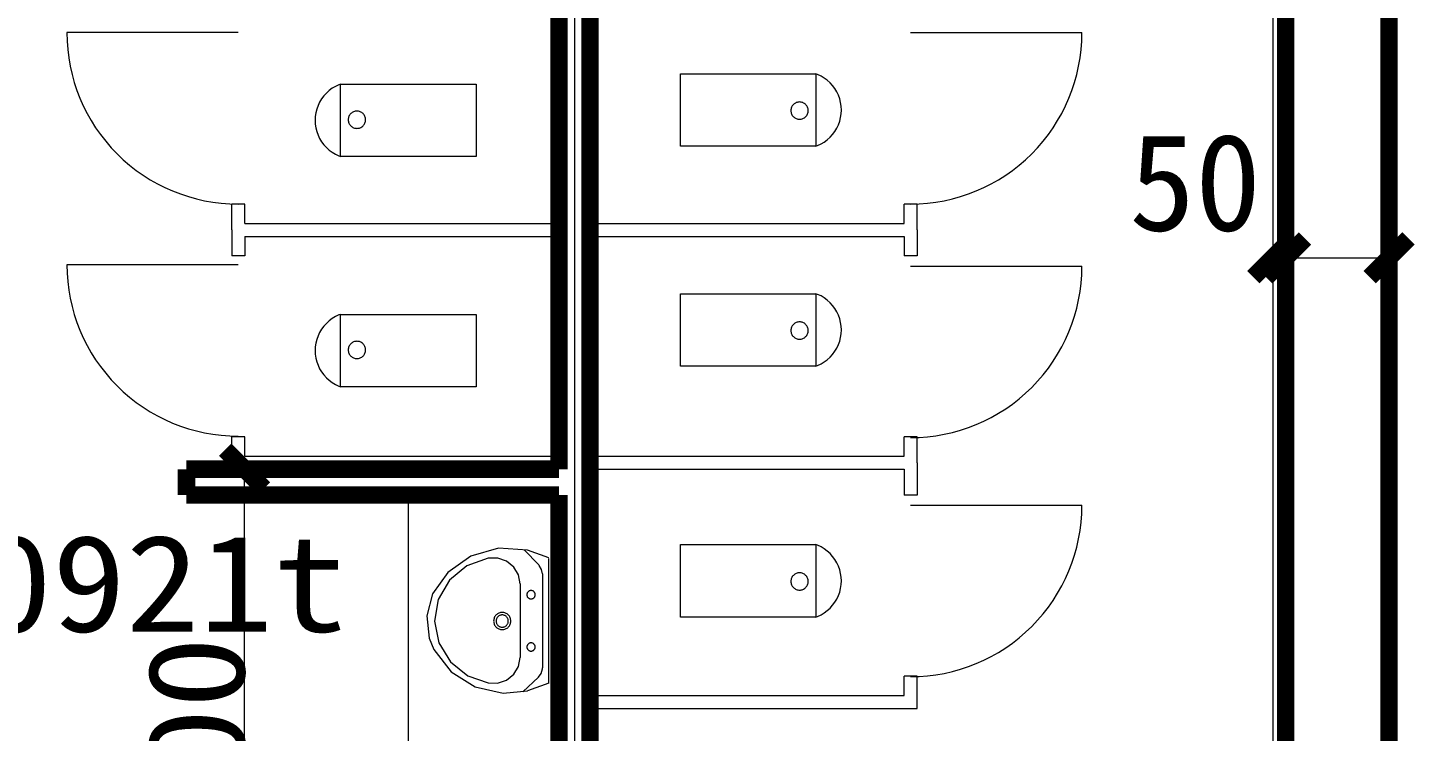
# Model space of a CAD drawing. Extents: x -307567 to 704339, y -10277 to 165507.
# Drawn here: x 412542 to 417914, y 136892 to 139611 of the extents above; entities that cross this region are included whole.
import ezdxf
from ezdxf.enums import TextEntityAlignment as Align

# ---------------------------------------------------------------- set-up
doc = ezdxf.new("R2010")
doc.units = 0
doc.header["$MEASUREMENT"] = 0
doc.layers.add('wode', color=250, linetype='CONTINUOUS', lineweight=0)
doc.styles.get("Standard").update_dxf_attribs({"font": 'txt', "height": 3})

msp = doc.modelspace()

# ---------------------------------------------------------------- linework, layer by layer
at = {"layer": 'wode', "color": 0}
for p, q in [((417355.3646, 147033.90906), (417355.3646, 95170.03874)), ((414655.3781, 144351.63792), (414655.3781, 133929.95847)), ((417355.3646, 144351.63792), (417355.3646, 133929.95847)), ((413355.40901, 139592.43015), (412692.90012, 139592.43015)), ((415955.38381, 139592.43015), (416617.8927, 139592.43015)), ((415065.16609, 139153.27219), (415065.16609, 139433.27568)), ((415065.16609, 139433.27568), (415589.06484, 139433.27568)), ((415589.06484, 139433.27568), (415589.06484, 139153.27219)), ((413751.02471, 139113.52019), (413751.02471, 139393.51452)), ((413751.02471, 139393.51452), (414274.92346, 139393.51452)), ((414274.92346, 139393.51452), (414274.92346, 139113.52019)), ((415589.06484, 139153.27219), (415065.16609, 139153.27219)), ((414274.92346, 139113.52019), (413751.02471, 139113.52019)), ((413330.39693, 138829.93702), (413330.39693, 138929.93041)), ((413380.38447, 138929.93041), (413330.39693, 138929.93041)), ((413380.38447, 138854.93079), (413380.38447, 138929.93041)), ((415930.37172, 138854.93079), (415930.37172, 138929.93041)), ((415980.39589, 138929.93041), (415930.37172, 138929.93041)), ((415980.39589, 138829.93702), (415980.39589, 138929.93041)), ((413330.39693, 138829.93702), (413330.39693, 138729.93447)), ((413380.38447, 138854.92163), (414595.39305, 138854.92163)), ((414715.39977, 138854.92163), (415930.37172, 138854.92163)), ((415980.39589, 138829.93702), (415980.39589, 138729.93447)), ((417355.3646, 138871.84965), (417355.3646, 138199.3524)), ((417405.38876, 138871.84965), (417405.38876, 138199.3524)), ((417805.36235, 138871.84965), (417805.36235, 138199.3524)), ((413380.38447, 138804.93409), (414595.39305, 138804.93409)), ((413380.38447, 138804.93409), (413380.38447, 138729.93447)), ((414715.39977, 138804.93409), (415930.37172, 138804.93409)), ((415930.37172, 138804.93409), (415930.37172, 138729.93447)), ((413380.38447, 138729.93447), (413330.39693, 138729.93447)), ((415980.39589, 138729.93447), (415930.37172, 138729.93447)), ((417355.3646, 138721.8504), (417405.38876, 138721.8504)), ((417405.38876, 138721.8504), (417805.36235, 138721.8504)), ((413355.40901, 138695.43757), (412692.90012, 138695.43757)), ((415955.38381, 138689.43174), (416617.8927, 138689.43174)), ((415065.16609, 138303.28255), (415065.16609, 138583.27687)), ((415065.16609, 138583.27687), (415589.06484, 138583.27687)), ((415589.06484, 138583.27687), (415589.06484, 138303.28255)), ((413751.02471, 138223.5222), (413751.02471, 138503.52569)), ((413751.02471, 138503.52569), (414274.92346, 138503.52569)), ((414274.92346, 138503.52569), (414274.92346, 138223.5222)), ((415589.06484, 138303.28255), (415065.16609, 138303.28255)), ((414274.92346, 138223.5222), (413751.02471, 138223.5222)), ((413330.39693, 137904.93859), (413330.39693, 138029.93491)), ((413380.38447, 138029.93491), (413330.39693, 138029.93491)), ((413380.38447, 137954.93529), (413380.38447, 138029.93491)), ((415930.37172, 137954.93529), (415930.37172, 138029.93491)), ((415980.39589, 138029.93491), (415930.37172, 138029.93491)), ((415980.39589, 137929.94152), (415980.39589, 138029.93491)), ((413380.38447, 137954.94444), (414595.39305, 137954.94444)), ((414715.39977, 137954.94444), (415930.37172, 137954.94444)), ((415980.39589, 137929.94152), (415980.39589, 137804.93604)), ((413229.98239, 137904.93859), (413655.18779, 137904.93859)), ((413330.39693, 137904.93859), (414595.39305, 137904.93859)), ((413379.98164, 136279.94977), (413379.98164, 137904.93859)), ((414715.39977, 137904.93859), (415930.37172, 137904.93859)), ((415930.37172, 137904.93859), (415930.37172, 137804.93604)), ((414012.27829, 137804.93604), (414012.27829, 135979.95127)), ((415980.39589, 137804.93604), (415930.37172, 137804.93604)), ((415955.38381, 137765.44039), (416617.8927, 137765.44039)), ((414362.41081, 137599.26385), (414255.47775, 137569.28963)), ((414362.41081, 137599.26385), (414255.47775, 137569.28963)), ((414473.44541, 137592.077), (414362.41081, 137599.26385)), ((414473.44541, 137592.077), (414362.41081, 137599.26385)), ((414517.75672, 137534.92091), (414460.92106, 137593.45943)), ((414517.75672, 137534.92091), (414460.92106, 137593.45943)), ((414556.94109, 137561.81897), (414473.44541, 137592.077)), ((414556.94109, 137561.81897), (414473.44541, 137592.077)), ((415065.16609, 137333.28618), (415065.16609, 137613.2805)), ((415065.16609, 137613.2805), (415589.06484, 137613.2805)), ((415589.06484, 137613.2805), (415589.06484, 137333.28618)), ((414255.47775, 137569.28963), (414165.64666, 137505.77982)), ((414255.47775, 137569.28963), (414165.64666, 137505.77982)), ((414322.09119, 137561.05908), (414239.51104, 137531.12149)), ((414322.09119, 137561.05908), (414239.51104, 137531.12149)), ((414323.11658, 137561.23303), (414322.09119, 137561.05908)), ((414323.11658, 137561.23303), (414322.09119, 137561.05908)), ((414359.33466, 137561.23303), (414323.11658, 137561.23303)), ((414359.33466, 137561.23303), (414323.11658, 137561.23303)), ((414393.3921, 137549.258), (414359.33466, 137561.23303)), ((414393.3921, 137549.258), (414359.33466, 137561.23303)), ((414421.15075, 137526.73614), (414393.3921, 137549.258)), ((414421.15075, 137526.73614), (414393.3921, 137549.258)), ((414519.661, 137532.82436), (414517.75672, 137534.92091)), ((414519.661, 137532.82436), (414517.75672, 137534.92091)), ((414528.74299, 137517.66331), (414519.661, 137532.82436)), ((414528.74299, 137517.66331), (414519.661, 137532.82436)), ((414555.40301, 137559.45692), (414555.40301, 137078.58774)), ((414555.40301, 137559.45692), (414555.40301, 137078.58774)), ((414165.64666, 137505.77982), (414107.0532, 137423.5201)), ((414165.64666, 137505.77982), (414107.0532, 137423.5201)), ((414239.51104, 137531.12149), (414172.53139, 137475.68659)), ((414239.51104, 137531.12149), (414172.53139, 137475.68659)), ((414439.2781, 137496.40487), (414421.15075, 137526.73614)), ((414439.2781, 137496.40487), (414421.15075, 137526.73614)), ((414445.5769, 137461.90797), (414439.2781, 137496.40487)), ((414445.5769, 137461.90797), (414439.2781, 137496.40487)), ((414531.89239, 137500.4057), (414528.74299, 137517.66331)), ((414531.89239, 137500.4057), (414528.74299, 137517.66331)), ((414531.89239, 137500.4057), (414531.89239, 137137.37346)), ((414531.89239, 137500.4057), (414531.89239, 137137.37346)), ((414172.53139, 137475.68659), (414129.17223, 137401.44685)), ((414172.53139, 137475.68659), (414129.17223, 137401.44685)), ((414445.5769, 137461.90797), (414445.5769, 137177.61068)), ((414445.5769, 137461.90797), (414445.5769, 137177.61068)), ((414107.0532, 137423.5201), (414084.78769, 137338.55959)), ((414107.0532, 137423.5201), (414084.78769, 137338.55959)), ((414129.17223, 137401.44685), (414114.70697, 137317.36523)), ((414129.17223, 137401.44685), (414114.70697, 137317.36523)), ((414084.78769, 137338.55959), (414093.97954, 137251.38351)), ((414084.78769, 137338.55959), (414093.97954, 137251.38351)), ((414114.70697, 137317.36523), (414130.89342, 137233.55828)), ((414114.70697, 137317.36523), (414130.89342, 137233.55828)), ((415589.06484, 137333.28618), (415065.16609, 137333.28618)), ((414093.97954, 137251.38351), (414111.44771, 137207.68561)), ((414093.97954, 137251.38351), (414111.44771, 137207.68561)), ((414130.89342, 137233.55828), (414175.71741, 137160.15166)), ((414130.89342, 137233.55828), (414175.71741, 137160.15166)), ((414111.44771, 137207.68561), (414178.53722, 137121.83704)), ((414111.44771, 137207.68561), (414178.53722, 137121.83704)), ((414175.71741, 137160.15166), (414243.8323, 137106.00765)), ((414175.71741, 137160.15166), (414243.8323, 137106.00765)), ((414438.9119, 137142.18911), (414445.5769, 137176.62192)), ((414438.9119, 137142.18911), (414445.5769, 137176.62192)), ((414445.5769, 137176.62192), (414445.5769, 137177.61068)), ((414445.5769, 137176.62192), (414445.5769, 137177.61068)), ((414178.53722, 137121.83704), (414271.95716, 137063.34429)), ((414178.53722, 137121.83704), (414271.95716, 137063.34429)), ((414243.8323, 137106.00765), (414322.09119, 137078.45957)), ((414243.8323, 137106.00765), (414322.09119, 137078.45957)), ((414392.5132, 137089.76627), (414420.49158, 137112.03179)), ((414392.5132, 137089.76627), (414420.49158, 137112.03179)), ((414420.49158, 137112.03179), (414438.9119, 137142.18911)), ((414420.49158, 137112.03179), (414438.9119, 137142.18911)), ((414516.3285, 137101.43919), (414456.0871, 137044.1)), ((414516.3285, 137101.43919), (414456.0871, 137044.1)), ((414516.3285, 137101.43919), (414526.8387, 137115.70303)), ((414516.3285, 137101.43919), (414526.8387, 137115.70303)), ((414526.8387, 137115.70303), (414531.63604, 137132.59443)), ((414526.8387, 137115.70303), (414531.63604, 137132.59443)), ((414531.63604, 137132.59443), (414531.89239, 137137.37346)), ((414531.63604, 137132.59443), (414531.89239, 137137.37346)), ((415930.37172, 137029.94602), (415930.37172, 137104.94564)), ((415980.39589, 137104.94564), (415930.37172, 137104.94564)), ((415980.39589, 136979.94016), (415980.39589, 137104.94564)), ((414271.95716, 137063.34429), (414380.46492, 137039.26604)), ((414271.95716, 137063.34429), (414380.46492, 137039.26604)), ((414322.09119, 137078.45957), (414358.34589, 137078.12083)), ((414322.09119, 137078.45957), (414358.34589, 137078.12083)), ((414358.34589, 137078.12083), (414392.5132, 137089.76627)), ((414358.34589, 137078.12083), (414392.5132, 137089.76627)), ((414380.46492, 137039.26604), (414473.44541, 137047.82618)), ((414380.46492, 137039.26604), (414473.44541, 137047.82618)), ((414556.94109, 137078.0842), (414473.44541, 137047.82618)), ((414556.94109, 137078.0842), (414473.44541, 137047.82618)), ((414715.39977, 137029.93686), (415930.37172, 137029.94602)), ((414715.39977, 136979.93101), (415980.39589, 136979.93101))]:
    msp.add_line(p, q, dxfattribs=at)
at = {"layer": 'wode', "color": 0, "const_width": 67.49966}
for points in [[(417805.36235, 136279.94977), (417805.36235, 142429.91902)], [(414595.39305, 138829.93702), (414595.39305, 142029.91797)], [(417405.38876, 136379.94316), (417405.38876, 141679.92277)], [(414715.39977, 138829.93702), (414715.39977, 139729.93252)], [(414595.39305, 137904.93859), (414595.39305, 138829.93702)], [(414715.39977, 137929.94152), (414715.39977, 138829.93702)], [(417280.36497, 138646.85077), (417430.36422, 138796.85002)], [(417330.38914, 138646.85077), (417480.38839, 138796.85002)], [(417730.36272, 138646.85077), (417880.36197, 138796.85002)], [(414715.39977, 136379.94316), (414715.39977, 138179.93416)], [(413304.98202, 137979.93822), (413454.98127, 137829.93897)], [(414595.39305, 137904.93859), (413155.3856, 137904.93859)], [(413155.3856, 137804.93604), (413155.3856, 137904.93859)], [(414055.3811, 137904.93859), (414595.39305, 137904.93859)], [(414595.39305, 137804.93604), (413155.3856, 137804.93604)], [(414155.39281, 137804.93604), (414595.39305, 137804.93604)], [(414595.39305, 137204.93904), (414595.39305, 137804.93604)], [(414595.39305, 135979.95127), (414595.39305, 137479.94377)]]:
    msp.add_lwpolyline(points, dxfattribs=at)
at = {"layer": 'wode', "color": 0}
for points in [[(415589.06484, 139153.27219), (415595.61998, 139155.80819), (415608.84013, 139162.05206), (415621.36448, 139169.55934), (415633.08317, 139178.25681), (415643.92296, 139188.06206), (415653.70074, 139198.88354), (415662.41652, 139210.61138), (415669.88719, 139223.13573), (415676.14936, 139236.33757), (415681.09318, 139250.07957), (415684.60879, 139264.24271), (415686.76943, 139278.68966), (415687.46522, 139293.27393), (415686.76943, 139307.85821), (415684.60879, 139322.30516), (415681.09318, 139336.4683), (415676.14936, 139350.21029), (415669.88719, 139363.41213), (415662.41652, 139375.93648), (415653.70074, 139387.66433), (415643.92296, 139398.48581), (415633.08317, 139408.29106), (415621.36448, 139416.99768), (415608.84013, 139424.50497), (415595.61998, 139430.73968), (415589.06484, 139433.27568)], [(413751.02471, 139393.51452), (413744.46957, 139390.98768), (413731.28604, 139384.74381), (413718.72507, 139377.23653), (413707.00638, 139368.52991), (413696.20321, 139358.72466), (413686.3888, 139347.90318), (413677.70965, 139336.18449), (413670.20236, 139323.66013), (413663.94018, 139310.4583), (413659.03298, 139296.7163), (413655.48075, 139282.55316), (413653.32012, 139268.10621), (413652.62432, 139253.52194), (413653.32012, 139238.9285), (413655.48075, 139224.49071), (413659.03298, 139210.31842), (413663.94018, 139196.57642), (413670.20236, 139183.37458), (413677.70965, 139170.85023), (413686.3888, 139159.13154), (413696.20321, 139148.31006), (413707.00638, 139138.50481), (413718.72507, 139129.79819), (413731.28604, 139122.2909), (413744.46957, 139116.04704), (413751.02471, 139113.52019)], [(415559.25541, 139290.93935), (415559.10893, 139294.21692), (415558.59624, 139297.46703), (415557.8272, 139300.6622), (415556.69195, 139303.74751), (415555.30036, 139306.71381), (415553.61579, 139309.53362), (415551.63827, 139312.17032), (415549.44101, 139314.60561), (415547.02403, 139316.81202), (415544.38732, 139318.77124), (415541.56751, 139320.4558), (415538.60122, 139321.85655), (415535.48844, 139322.97349), (415532.30242, 139323.77), (415529.07978, 139324.24607), (415525.7839, 139324.41086), (415522.48802, 139324.24607), (415519.26538, 139323.77), (415516.07936, 139322.97349), (415512.96658, 139321.85655), (415510.00029, 139320.4558), (415507.18048, 139318.77124), (415504.54377, 139316.81202), (415502.12679, 139314.60561), (415499.89292, 139312.17032), (415497.95201, 139309.53362), (415496.26745, 139306.71381), (415494.87585, 139303.74751), (415493.74061, 139300.6622), (415492.93495, 139297.46703), (415492.45887, 139294.21692), (415492.31239, 139290.93935), (415492.45887, 139287.66178), (415492.93495, 139284.41167), (415493.74061, 139281.2165), (415494.87585, 139278.13119), (415496.26745, 139275.16489), (415497.95201, 139272.34508), (415499.89292, 139269.70838), (415502.12679, 139267.27309), (415504.54377, 139265.06668), (415507.18048, 139263.10746), (415510.00029, 139261.4229), (415512.96658, 139260.01299), (415516.07936, 139258.90521), (415519.26538, 139258.1087), (415522.48802, 139257.63263), (415525.7839, 139257.46784), (415529.07978, 139257.63263), (415532.30242, 139258.1087), (415535.48844, 139258.90521), (415538.60122, 139260.01299), (415541.56751, 139261.4229), (415544.38732, 139263.10746), (415547.02403, 139265.06668), (415549.44101, 139267.27309), (415551.63827, 139269.70838), (415553.61579, 139272.34508), (415555.30036, 139275.16489), (415556.69195, 139278.13119), (415557.8272, 139281.2165), (415558.59624, 139284.41167), (415559.10893, 139287.66178), (415559.25541, 139290.93935)], [(413847.77716, 139255.85652), (413847.63067, 139259.13409), (413847.1546, 139262.3842), (413846.34894, 139265.57022), (413845.25031, 139268.65553), (413843.8221, 139271.63098), (413842.13754, 139274.45079), (413840.19663, 139277.08749), (413837.99937, 139279.51363), (413835.54577, 139281.72919), (413832.90907, 139283.67926), (413830.08926, 139285.37297), (413827.12296, 139286.77372), (413824.04681, 139287.8815), (413820.86079, 139288.67801), (413817.60153, 139289.15408), (413814.30564, 139289.31888), (413811.04638, 139289.15408), (413807.78712, 139288.67801), (413804.6011, 139287.8815), (413801.52495, 139286.77372), (413798.52203, 139285.37297), (413795.73884, 139283.67926), (413793.10214, 139281.72919), (413790.64854, 139279.51363), (413788.45128, 139277.08749), (413786.51037, 139274.45079), (413784.78919, 139271.63098), (413783.39759, 139268.65553), (413782.29897, 139265.57022), (413781.49331, 139262.3842), (413781.01724, 139259.13409), (413780.83413, 139255.85652), (413781.01724, 139252.56979), (413781.49331, 139249.31969), (413782.29897, 139246.13367), (413783.39759, 139243.04835), (413784.78919, 139240.08206), (413786.51037, 139237.26225), (413788.45128, 139234.61639), (413790.64854, 139232.19025), (413793.10214, 139229.97469), (413795.73884, 139228.02463), (413798.52203, 139226.34006), (413801.52495, 139224.93016), (413804.6011, 139223.82238), (413807.78712, 139223.02587), (413811.04638, 139222.5498), (413814.30564, 139222.38501), (413817.60153, 139222.5498), (413820.86079, 139223.02587), (413824.04681, 139223.82238), (413827.12296, 139224.93016), (413830.08926, 139226.34006), (413832.90907, 139228.02463), (413835.54577, 139229.97469), (413837.99937, 139232.19025), (413840.19663, 139234.61639), (413842.13754, 139237.26225), (413843.8221, 139240.08206), (413845.25031, 139243.04835), (413846.34894, 139246.13367), (413847.1546, 139249.31969), (413847.63067, 139252.56979), (413847.77716, 139255.85652)], [(415589.06484, 138303.28255), (415595.61998, 138305.80939), (415608.84013, 138312.05325), (415621.36448, 138319.56054), (415633.08317, 138328.26716), (415643.92296, 138338.07241), (415653.70074, 138348.88473), (415662.41652, 138360.61258), (415669.88719, 138373.13693), (415676.14936, 138386.33877), (415681.09318, 138400.08077), (415684.60879, 138414.24391), (415686.76943, 138428.69085), (415687.46522, 138443.27513), (415686.76943, 138457.86857), (415684.60879, 138472.30636), (415681.09318, 138486.47865), (415676.14936, 138500.22065), (415669.88719, 138513.42249), (415662.41652, 138525.94684), (415653.70074, 138537.66553), (415643.92296, 138548.48701), (415633.08317, 138558.29226), (415621.36448, 138566.99888), (415608.84013, 138574.50617), (415595.61998, 138580.75003), (415589.06484, 138583.27687)], [(413751.02471, 138503.52569), (413744.46957, 138500.98969), (413731.28604, 138494.74582), (413718.72507, 138487.23854), (413707.00638, 138478.54107), (413696.20321, 138468.73582), (413686.3888, 138457.91434), (413677.70965, 138446.18649), (413670.20236, 138433.66214), (413663.94018, 138420.4603), (413659.03298, 138406.71831), (413655.48075, 138392.55517), (413653.32012, 138378.10822), (413652.62432, 138363.52394), (413653.32012, 138348.93967), (413655.48075, 138334.49272), (413659.03298, 138320.32958), (413663.94018, 138306.58758), (413670.20236, 138293.38574), (413677.70965, 138280.86139), (413686.3888, 138269.13355), (413696.20321, 138258.31207), (413707.00638, 138248.50682), (413718.72507, 138239.8002), (413731.28604, 138232.29291), (413744.46957, 138226.0582), (413751.02471, 138223.5222)], [(415559.25541, 138440.94055), (415559.10893, 138444.22728), (415558.59624, 138447.47738), (415557.8272, 138450.6634), (415556.69195, 138453.74871), (415555.30036, 138456.71501), (415553.61579, 138459.53482), (415551.63827, 138462.18068), (415549.44101, 138464.60681), (415547.02403, 138466.82238), (415544.38732, 138468.77244), (415541.56751, 138470.457), (415538.60122, 138471.86691), (415535.48844, 138472.97469), (415532.30242, 138473.7712), (415529.07978, 138474.24727), (415525.7839, 138474.41206), (415522.48802, 138474.24727), (415519.26538, 138473.7712), (415516.07936, 138472.97469), (415512.96658, 138471.86691), (415510.00029, 138470.457), (415507.18048, 138468.77244), (415504.54377, 138466.82238), (415502.12679, 138464.60681), (415499.89292, 138462.18068), (415497.95201, 138459.53482), (415496.26745, 138456.71501), (415494.87585, 138453.74871), (415493.74061, 138450.6634), (415492.93495, 138447.47738), (415492.45887, 138444.22728), (415492.31239, 138440.94055), (415492.45887, 138437.66298), (415492.93495, 138434.41287), (415493.74061, 138431.22685), (415494.87585, 138428.14154), (415496.26745, 138425.16609), (415497.95201, 138422.34628), (415499.89292, 138419.70958), (415502.12679, 138417.28344), (415504.54377, 138415.06788), (415507.18048, 138413.11781), (415510.00029, 138411.4241), (415512.96658, 138410.02335), (415516.07936, 138408.91556), (415519.26538, 138408.11906), (415522.48802, 138407.64299), (415525.7839, 138407.47819), (415529.07978, 138407.64299), (415532.30242, 138408.11906), (415535.48844, 138408.91556), (415538.60122, 138410.02335), (415541.56751, 138411.4241), (415544.38732, 138413.11781), (415547.02403, 138415.06788), (415549.44101, 138417.28344), (415551.63827, 138419.70958), (415553.61579, 138422.34628), (415555.30036, 138425.16609), (415556.69195, 138428.14154), (415557.8272, 138431.22685), (415558.59624, 138434.41287), (415559.10893, 138437.66298), (415559.25541, 138440.94055)], [(413847.77716, 138365.85853), (413847.63067, 138369.1361), (413847.1546, 138372.3862), (413846.34894, 138375.57222), (413845.25031, 138378.66669), (413843.8221, 138381.63298), (413842.13754, 138384.45279), (413840.19663, 138387.0895), (413837.99937, 138389.52479), (413835.54577, 138391.7312), (413832.90907, 138393.69042), (413830.08926, 138395.37498), (413827.12296, 138396.77573), (413824.04681, 138397.89267), (413820.86079, 138398.68917), (413817.60153, 138399.16525), (413814.30564, 138399.33004), (413811.04638, 138399.16525), (413807.78712, 138398.68917), (413804.6011, 138397.89267), (413801.52495, 138396.77573), (413798.52203, 138395.37498), (413795.73884, 138393.69042), (413793.10214, 138391.7312), (413790.64854, 138389.52479), (413788.45128, 138387.0895), (413786.51037, 138384.45279), (413784.78919, 138381.63298), (413783.39759, 138378.66669), (413782.29897, 138375.57222), (413781.49331, 138372.3862), (413781.01724, 138369.1361), (413780.83413, 138365.85853), (413781.01724, 138362.58096), (413781.49331, 138359.33085), (413782.29897, 138356.13568), (413783.39759, 138353.05036), (413784.78919, 138350.08407), (413786.51037, 138347.26426), (413788.45128, 138344.62755), (413790.64854, 138342.19226), (413793.10214, 138339.98585), (413795.73884, 138338.02663), (413798.52203, 138336.34207), (413801.52495, 138334.93217), (413804.6011, 138333.82439), (413807.78712, 138333.02788), (413811.04638, 138332.55181), (413814.30564, 138332.38701), (413817.60153, 138332.55181), (413820.86079, 138333.02788), (413824.04681, 138333.82439), (413827.12296, 138334.93217), (413830.08926, 138336.34207), (413832.90907, 138338.02663), (413835.54577, 138339.98585), (413837.99937, 138342.19226), (413840.19663, 138344.62755), (413842.13754, 138347.26426), (413843.8221, 138350.08407), (413845.25031, 138353.05036), (413846.34894, 138356.13568), (413847.1546, 138359.33085), (413847.63067, 138362.58096), (413847.77716, 138365.85853)], [(415589.06484, 137333.28618), (415595.61998, 137335.81302), (415608.84013, 137342.05688), (415621.36448, 137349.56417), (415633.08317, 137358.27079), (415643.92296, 137368.07604), (415653.70074, 137378.89752), (415662.41652, 137390.61621), (415669.88719, 137403.14056), (415676.14936, 137416.35156), (415681.09318, 137430.09355), (415684.60879, 137444.25669), (415686.76943, 137458.69448), (415687.46522, 137473.28792), (415686.76943, 137487.87219), (415684.60879, 137502.31914), (415681.09318, 137516.48228), (415676.14936, 137530.22428), (415669.88719, 137543.42612), (415662.41652, 137555.95047), (415653.70074, 137567.67831), (415643.92296, 137578.49064), (415633.08317, 137588.29589), (415621.36448, 137597.00251), (415608.84013, 137604.50979), (415595.61998, 137610.75366), (415589.06484, 137613.2805)], [(415559.25541, 137470.94418), (415559.10893, 137474.23091), (415558.59624, 137477.48101), (415557.8272, 137480.66703), (415556.69195, 137483.75234), (415555.30036, 137486.71864), (415553.61579, 137489.53845), (415551.63827, 137492.18431), (415549.44101, 137494.61044), (415547.02403, 137496.82601), (415544.38732, 137498.77607), (415541.56751, 137500.46063), (415538.60122, 137501.87054), (415535.48844, 137502.97832), (415532.30242, 137503.77482), (415529.07978, 137504.2509), (415525.7839, 137504.41569), (415522.48802, 137504.2509), (415519.26538, 137503.77482), (415516.07936, 137502.97832), (415512.96658, 137501.87054), (415510.00029, 137500.46063), (415507.18048, 137498.77607), (415504.54377, 137496.82601), (415502.12679, 137494.61044), (415499.89292, 137492.18431), (415497.95201, 137489.53845), (415496.26745, 137486.71864), (415494.87585, 137483.75234), (415493.74061, 137480.66703), (415492.93495, 137477.48101), (415492.45887, 137474.23091), (415492.31239, 137470.94418), (415492.45887, 137467.66661), (415492.93495, 137464.4165), (415493.74061, 137461.23048), (415494.87585, 137458.14517), (415496.26745, 137455.17888), (415497.95201, 137452.35907), (415499.89292, 137449.71321), (415502.12679, 137447.28707), (415504.54377, 137445.07151), (415507.18048, 137443.12144), (415510.00029, 137441.43688), (415512.96658, 137440.02697), (415516.07936, 137438.91919), (415519.26538, 137438.12269), (415522.48802, 137437.64662), (415525.7839, 137437.48182), (415529.07978, 137437.64662), (415532.30242, 137438.12269), (415535.48844, 137438.91919), (415538.60122, 137440.02697), (415541.56751, 137441.43688), (415544.38732, 137443.12144), (415547.02403, 137445.07151), (415549.44101, 137447.28707), (415551.63827, 137449.71321), (415553.61579, 137452.35907), (415555.30036, 137455.17888), (415556.69195, 137458.14517), (415557.8272, 137461.23048), (415558.59624, 137464.4165), (415559.10893, 137467.66661), (415559.25541, 137470.94418)], [(414503.98725, 137419.71152), (414503.91401, 137421.31369), (414503.69429, 137422.89754), (414503.29146, 137424.44478), (414502.74214, 137425.95539), (414502.08297, 137427.40192), (414501.24069, 137428.7752), (414500.28854, 137430.06609), (414499.18991, 137431.24711), (414498.01805, 137432.32743), (414496.73631, 137433.27957), (414495.38134, 137434.09439), (414493.9165, 137434.78103), (414492.41505, 137435.32119), (414490.87697, 137435.71486), (414489.26565, 137435.9529), (414487.69095, 137436.02614), (414486.07963, 137435.9529), (414484.50493, 137435.71486), (414482.93023, 137435.32119), (414481.42877, 137434.78103), (414480.00056, 137434.09439), (414478.60896, 137433.27957), (414477.32723, 137432.32743), (414476.15536, 137431.24711), (414475.05673, 137430.06609), (414474.10459, 137428.7752), (414473.29893, 137427.40192), (414472.60313, 137425.95539), (414472.05382, 137424.44478), (414471.68761, 137422.89754), (414471.43126, 137421.31369), (414471.35802, 137419.71152), (414471.43126, 137418.10936), (414471.68761, 137416.53466), (414472.05382, 137414.97827), (414472.60313, 137413.46766), (414473.29893, 137412.03029), (414474.10459, 137410.64785), (414475.05673, 137409.36612), (414476.15536, 137408.18509), (414477.32723, 137407.10478), (414478.60896, 137406.15263), (414480.00056, 137405.32866), (414481.42877, 137404.64202), (414482.93023, 137404.10186), (414484.50493, 137403.71734), (414486.07963, 137403.47931), (414487.69095, 137403.40606), (414489.26565, 137403.47931), (414490.87697, 137403.71734), (414492.41505, 137404.10186), (414493.9165, 137404.64202), (414495.38134, 137405.32866), (414496.73631, 137406.15263), (414498.01805, 137407.10478), (414499.18991, 137408.18509), (414500.28854, 137409.36612), (414501.24069, 137410.64785), (414502.08297, 137412.03029), (414502.74214, 137413.46766), (414503.29146, 137414.97827), (414503.69429, 137416.53466), (414503.91401, 137418.10936), (414503.98725, 137419.71152)], [(414503.98725, 137419.71152), (414503.91401, 137421.31369), (414503.69429, 137422.89754), (414503.29146, 137424.44478), (414502.74214, 137425.95539), (414502.08297, 137427.40192), (414501.24069, 137428.7752), (414500.28854, 137430.06609), (414499.18991, 137431.24711), (414498.01805, 137432.32743), (414496.73631, 137433.27957), (414495.38134, 137434.09439), (414493.9165, 137434.78103), (414492.41505, 137435.32119), (414490.87697, 137435.71486), (414489.26565, 137435.9529), (414487.69095, 137436.02614), (414486.07963, 137435.9529), (414484.50493, 137435.71486), (414482.93023, 137435.32119), (414481.42877, 137434.78103), (414480.00056, 137434.09439), (414478.60896, 137433.27957), (414477.32723, 137432.32743), (414476.15536, 137431.24711), (414475.05673, 137430.06609), (414474.10459, 137428.7752), (414473.29893, 137427.40192), (414472.60313, 137425.95539), (414472.05382, 137424.44478), (414471.68761, 137422.89754), (414471.43126, 137421.31369), (414471.35802, 137419.71152), (414471.43126, 137418.10936), (414471.68761, 137416.53466), (414472.05382, 137414.97827), (414472.60313, 137413.46766), (414473.29893, 137412.03029), (414474.10459, 137410.64785), (414475.05673, 137409.36612), (414476.15536, 137408.18509), (414477.32723, 137407.10478), (414478.60896, 137406.15263), (414480.00056, 137405.32866), (414481.42877, 137404.64202), (414482.93023, 137404.10186), (414484.50493, 137403.71734), (414486.07963, 137403.47931), (414487.69095, 137403.40606), (414489.26565, 137403.47931), (414490.87697, 137403.71734), (414492.41505, 137404.10186), (414493.9165, 137404.64202), (414495.38134, 137405.32866), (414496.73631, 137406.15263), (414498.01805, 137407.10478), (414499.18991, 137408.18509), (414500.28854, 137409.36612), (414501.24069, 137410.64785), (414502.08297, 137412.03029), (414502.74214, 137413.46766), (414503.29146, 137414.97827), (414503.69429, 137416.53466), (414503.91401, 137418.10936), (414503.98725, 137419.71152)], [(414409.43206, 137317.96948), (414409.28558, 137321.21959), (414408.80951, 137324.45138), (414408.00385, 137327.60078), (414406.90522, 137330.66778), (414405.51362, 137333.61576), (414403.86568, 137336.40811), (414401.88815, 137339.01735), (414399.72752, 137341.43433), (414397.31054, 137343.62243), (414394.71046, 137345.55418), (414391.89065, 137347.23874), (414388.96097, 137348.63034), (414385.88482, 137349.71981), (414382.73542, 137350.50716), (414379.51278, 137350.99239), (414376.25352, 137351.14802), (414372.99426, 137350.99239), (414369.77162, 137350.50716), (414366.62222, 137349.71981), (414363.54606, 137348.63034), (414360.61639, 137347.23874), (414357.8332, 137345.55418), (414355.19649, 137343.62243), (414352.77951, 137341.43433), (414350.61888, 137339.01735), (414348.67797, 137336.40811), (414346.99341, 137333.61576), (414345.60182, 137330.66778), (414344.50319, 137327.60078), (414343.69753, 137324.45138), (414343.22146, 137321.21959), (414343.07497, 137317.96948), (414343.22146, 137314.71937), (414343.69753, 137311.49673), (414344.50319, 137308.33818), (414345.60182, 137305.28033), (414346.99341, 137302.33235), (414348.67797, 137299.53085), (414350.61888, 137296.92161), (414352.77951, 137294.51379), (414355.19649, 137292.32569), (414357.8332, 137290.38478), (414360.61639, 137288.70937), (414363.54606, 137287.31778), (414366.62222, 137286.21915), (414369.77162, 137285.4318), (414372.99426, 137284.94657), (414376.25352, 137284.79093), (414379.51278, 137284.94657), (414382.73542, 137285.4318), (414385.88482, 137286.21915), (414388.96097, 137287.31778), (414391.89065, 137288.70937), (414394.71046, 137290.38478), (414397.31054, 137292.32569), (414399.72752, 137294.51379), (414401.88815, 137296.92161), (414403.86568, 137299.53085), (414405.51362, 137302.33235), (414406.90522, 137305.28033), (414408.00385, 137308.33818), (414408.80951, 137311.49673), (414409.28558, 137314.71937), (414409.43206, 137317.96948)], [(414409.43206, 137317.96948), (414409.28558, 137321.21959), (414408.80951, 137324.45138), (414408.00385, 137327.60078), (414406.90522, 137330.66778), (414405.51362, 137333.61576), (414403.86568, 137336.40811), (414401.88815, 137339.01735), (414399.72752, 137341.43433), (414397.31054, 137343.62243), (414394.71046, 137345.55418), (414391.89065, 137347.23874), (414388.96097, 137348.63034), (414385.88482, 137349.71981), (414382.73542, 137350.50716), (414379.51278, 137350.99239), (414376.25352, 137351.14802), (414372.99426, 137350.99239), (414369.77162, 137350.50716), (414366.62222, 137349.71981), (414363.54606, 137348.63034), (414360.61639, 137347.23874), (414357.8332, 137345.55418), (414355.19649, 137343.62243), (414352.77951, 137341.43433), (414350.61888, 137339.01735), (414348.67797, 137336.40811), (414346.99341, 137333.61576), (414345.60182, 137330.66778), (414344.50319, 137327.60078), (414343.69753, 137324.45138), (414343.22146, 137321.21959), (414343.07497, 137317.96948), (414343.22146, 137314.71937), (414343.69753, 137311.49673), (414344.50319, 137308.33818), (414345.60182, 137305.28033), (414346.99341, 137302.33235), (414348.67797, 137299.53085), (414350.61888, 137296.92161), (414352.77951, 137294.51379), (414355.19649, 137292.32569), (414357.8332, 137290.38478), (414360.61639, 137288.70937), (414363.54606, 137287.31778), (414366.62222, 137286.21915), (414369.77162, 137285.4318), (414372.99426, 137284.94657), (414376.25352, 137284.79093), (414379.51278, 137284.94657), (414382.73542, 137285.4318), (414385.88482, 137286.21915), (414388.96097, 137287.31778), (414391.89065, 137288.70937), (414394.71046, 137290.38478), (414397.31054, 137292.32569), (414399.72752, 137294.51379), (414401.88815, 137296.92161), (414403.86568, 137299.53085), (414405.51362, 137302.33235), (414406.90522, 137305.28033), (414408.00385, 137308.33818), (414408.80951, 137311.49673), (414409.28558, 137314.71937), (414409.43206, 137317.96948)], [(414399.83738, 137317.96948), (414399.72752, 137320.28575), (414399.39793, 137322.57456), (414398.84862, 137324.81759), (414398.04296, 137326.99653), (414397.05419, 137329.09308), (414395.88233, 137331.07061), (414394.49073, 137332.92912), (414392.91603, 137334.6503), (414391.23147, 137336.20669), (414389.3638, 137337.57998), (414387.38627, 137338.77931), (414385.29888, 137339.75892), (414383.10163, 137340.54627), (414380.83113, 137341.10474), (414378.56063, 137341.44348), (414376.25352, 137341.5625), (414373.9464, 137341.44348), (414371.6759, 137341.10474), (414369.40541, 137340.54627), (414367.20815, 137339.75892), (414365.12076, 137338.77931), (414363.14323, 137337.57998), (414361.27556, 137336.20669), (414359.591, 137334.6503), (414358.0163, 137332.92912), (414356.66133, 137331.07061), (414355.45284, 137329.09308), (414354.46408, 137326.99653), (414353.69504, 137324.81759), (414353.14572, 137322.57456), (414352.77951, 137320.28575), (414352.66965, 137317.96948), (414352.77951, 137315.66236), (414353.14572, 137313.37356), (414353.69504, 137311.13052), (414354.46408, 137308.95158), (414355.45284, 137306.85503), (414356.66133, 137304.86835), (414358.0163, 137303.00984), (414359.591, 137301.28865), (414361.27556, 137299.74142), (414363.14323, 137298.35898), (414365.12076, 137297.1688), (414367.20815, 137296.18004), (414369.40541, 137295.40184), (414371.6759, 137294.84337), (414373.9464, 137294.50463), (414376.25352, 137294.38561), (414378.56063, 137294.50463), (414380.83113, 137294.84337), (414383.10163, 137295.40184), (414385.29888, 137296.18004), (414387.38627, 137297.1688), (414389.3638, 137298.35898), (414391.23147, 137299.74142), (414392.91603, 137301.28865), (414394.49073, 137303.00984), (414395.88233, 137304.86835), (414397.05419, 137306.85503), (414398.04296, 137308.95158), (414398.84862, 137311.13052), (414399.39793, 137313.37356), (414399.72752, 137315.66236), (414399.83738, 137317.96948)], [(414399.83738, 137317.96948), (414399.72752, 137320.28575), (414399.39793, 137322.57456), (414398.84862, 137324.81759), (414398.04296, 137326.99653), (414397.05419, 137329.09308), (414395.88233, 137331.07061), (414394.49073, 137332.92912), (414392.91603, 137334.6503), (414391.23147, 137336.20669), (414389.3638, 137337.57998), (414387.38627, 137338.77931), (414385.29888, 137339.75892), (414383.10163, 137340.54627), (414380.83113, 137341.10474), (414378.56063, 137341.44348), (414376.25352, 137341.5625), (414373.9464, 137341.44348), (414371.6759, 137341.10474), (414369.40541, 137340.54627), (414367.20815, 137339.75892), (414365.12076, 137338.77931), (414363.14323, 137337.57998), (414361.27556, 137336.20669), (414359.591, 137334.6503), (414358.0163, 137332.92912), (414356.66133, 137331.07061), (414355.45284, 137329.09308), (414354.46408, 137326.99653), (414353.69504, 137324.81759), (414353.14572, 137322.57456), (414352.77951, 137320.28575), (414352.66965, 137317.96948), (414352.77951, 137315.66236), (414353.14572, 137313.37356), (414353.69504, 137311.13052), (414354.46408, 137308.95158), (414355.45284, 137306.85503), (414356.66133, 137304.86835), (414358.0163, 137303.00984), (414359.591, 137301.28865), (414361.27556, 137299.74142), (414363.14323, 137298.35898), (414365.12076, 137297.1688), (414367.20815, 137296.18004), (414369.40541, 137295.40184), (414371.6759, 137294.84337), (414373.9464, 137294.50463), (414376.25352, 137294.38561), (414378.56063, 137294.50463), (414380.83113, 137294.84337), (414383.10163, 137295.40184), (414385.29888, 137296.18004), (414387.38627, 137297.1688), (414389.3638, 137298.35898), (414391.23147, 137299.74142), (414392.91603, 137301.28865), (414394.49073, 137303.00984), (414395.88233, 137304.86835), (414397.05419, 137306.85503), (414398.04296, 137308.95158), (414398.84862, 137311.13052), (414399.39793, 137313.37356), (414399.72752, 137315.66236), (414399.83738, 137317.96948)], [(414503.69429, 137217.71974), (414503.62104, 137219.28528), (414503.40132, 137220.84167), (414502.99849, 137222.36144), (414502.4858, 137223.84458), (414501.79, 137225.2728), (414501.02096, 137226.60946), (414500.06882, 137227.88204), (414499.00681, 137229.04475), (414497.83494, 137230.0976), (414496.58983, 137231.03144), (414495.23486, 137231.84625), (414493.80664, 137232.52374), (414492.3418, 137233.05474), (414490.80373, 137233.43011), (414489.26565, 137233.65899), (414487.69095, 137233.74138), (414486.11625, 137233.65899), (414484.54155, 137233.43011), (414483.00347, 137233.05474), (414481.53864, 137232.52374), (414480.14704, 137231.84625), (414478.75545, 137231.03144), (414477.51034, 137230.0976), (414476.33847, 137229.04475), (414475.27646, 137227.88204), (414474.36094, 137226.60946), (414473.55528, 137225.2728), (414472.8961, 137223.84458), (414472.34679, 137222.36144), (414471.94396, 137220.84167), (414471.72423, 137219.28528), (414471.65099, 137217.71974), (414471.72423, 137216.14504), (414471.94396, 137214.58865), (414472.34679, 137213.06888), (414472.8961, 137211.58573), (414473.55528, 137210.15752), (414474.36094, 137208.82086), (414475.27646, 137207.54828), (414476.33847, 137206.38556), (414477.51034, 137205.33271), (414478.75545, 137204.39888), (414480.14704, 137203.58406), (414481.53864, 137202.90658), (414483.00347, 137202.37557), (414484.54155, 137202.00021), (414486.11625, 137201.77133), (414487.69095, 137201.68893), (414489.26565, 137201.77133), (414490.80373, 137202.00021), (414492.3418, 137202.37557), (414493.80664, 137202.90658), (414495.23486, 137203.58406), (414496.58983, 137204.39888), (414497.83494, 137205.33271), (414499.00681, 137206.38556), (414500.06882, 137207.54828), (414501.02096, 137208.82086), (414501.79, 137210.15752), (414502.4858, 137211.58573), (414502.99849, 137213.06888), (414503.40132, 137214.58865), (414503.62104, 137216.14504), (414503.69429, 137217.71974)], [(414503.69429, 137217.71974), (414503.62104, 137219.28528), (414503.40132, 137220.84167), (414502.99849, 137222.36144), (414502.4858, 137223.84458), (414501.79, 137225.2728), (414501.02096, 137226.60946), (414500.06882, 137227.88204), (414499.00681, 137229.04475), (414497.83494, 137230.0976), (414496.58983, 137231.03144), (414495.23486, 137231.84625), (414493.80664, 137232.52374), (414492.3418, 137233.05474), (414490.80373, 137233.43011), (414489.26565, 137233.65899), (414487.69095, 137233.74138), (414486.11625, 137233.65899), (414484.54155, 137233.43011), (414483.00347, 137233.05474), (414481.53864, 137232.52374), (414480.14704, 137231.84625), (414478.75545, 137231.03144), (414477.51034, 137230.0976), (414476.33847, 137229.04475), (414475.27646, 137227.88204), (414474.36094, 137226.60946), (414473.55528, 137225.2728), (414472.8961, 137223.84458), (414472.34679, 137222.36144), (414471.94396, 137220.84167), (414471.72423, 137219.28528), (414471.65099, 137217.71974), (414471.72423, 137216.14504), (414471.94396, 137214.58865), (414472.34679, 137213.06888), (414472.8961, 137211.58573), (414473.55528, 137210.15752), (414474.36094, 137208.82086), (414475.27646, 137207.54828), (414476.33847, 137206.38556), (414477.51034, 137205.33271), (414478.75545, 137204.39888), (414480.14704, 137203.58406), (414481.53864, 137202.90658), (414483.00347, 137202.37557), (414484.54155, 137202.00021), (414486.11625, 137201.77133), (414487.69095, 137201.68893), (414489.26565, 137201.77133), (414490.80373, 137202.00021), (414492.3418, 137202.37557), (414493.80664, 137202.90658), (414495.23486, 137203.58406), (414496.58983, 137204.39888), (414497.83494, 137205.33271), (414499.00681, 137206.38556), (414500.06882, 137207.54828), (414501.02096, 137208.82086), (414501.79, 137210.15752), (414502.4858, 137211.58573), (414502.99849, 137213.06888), (414503.40132, 137214.58865), (414503.62104, 137216.14504), (414503.69429, 137217.71974)]]:
    msp.add_lwpolyline(points, dxfattribs=at)
for centre, start, end in [((413355.40901, 139592.43015), 180.00000501, 270.00000751), ((415955.38381, 139592.43015), 269.9999975, 0), ((413355.40901, 138695.43757), 180.00000501, 270.00000751), ((415955.38381, 138689.43174), 269.9999975, 0), ((415955.38381, 137765.44039), 269.9999975, 0)]:
    msp.add_arc(centre, 662.49674, start, end, dxfattribs=at)

# ---------------------------------------------------------------- texts
for s, width, p, p2 in [('50', 0.906706, (416800.3747, 138826.85171), (417310.39412, 138826.85171)), ('M0921t', 0.882592, (412065.43743, 137276.31319), (413775.45086, 137276.31319))]:
    msp.add_text(s, height=374.998125, dxfattribs=dict(at, width=width)).set_placement(p, p2, align=Align.FIT)
at = {"layer": 'wode', "color": 0, "width": 0.98667}
msp.add_text('1900', height=374.998125, rotation=90, dxfattribs=at).set_placement((413379.2126, 136147.65673), (413379.2126, 137257.65484), align=Align.FIT)

doc.saveas('drawing.dxf')
